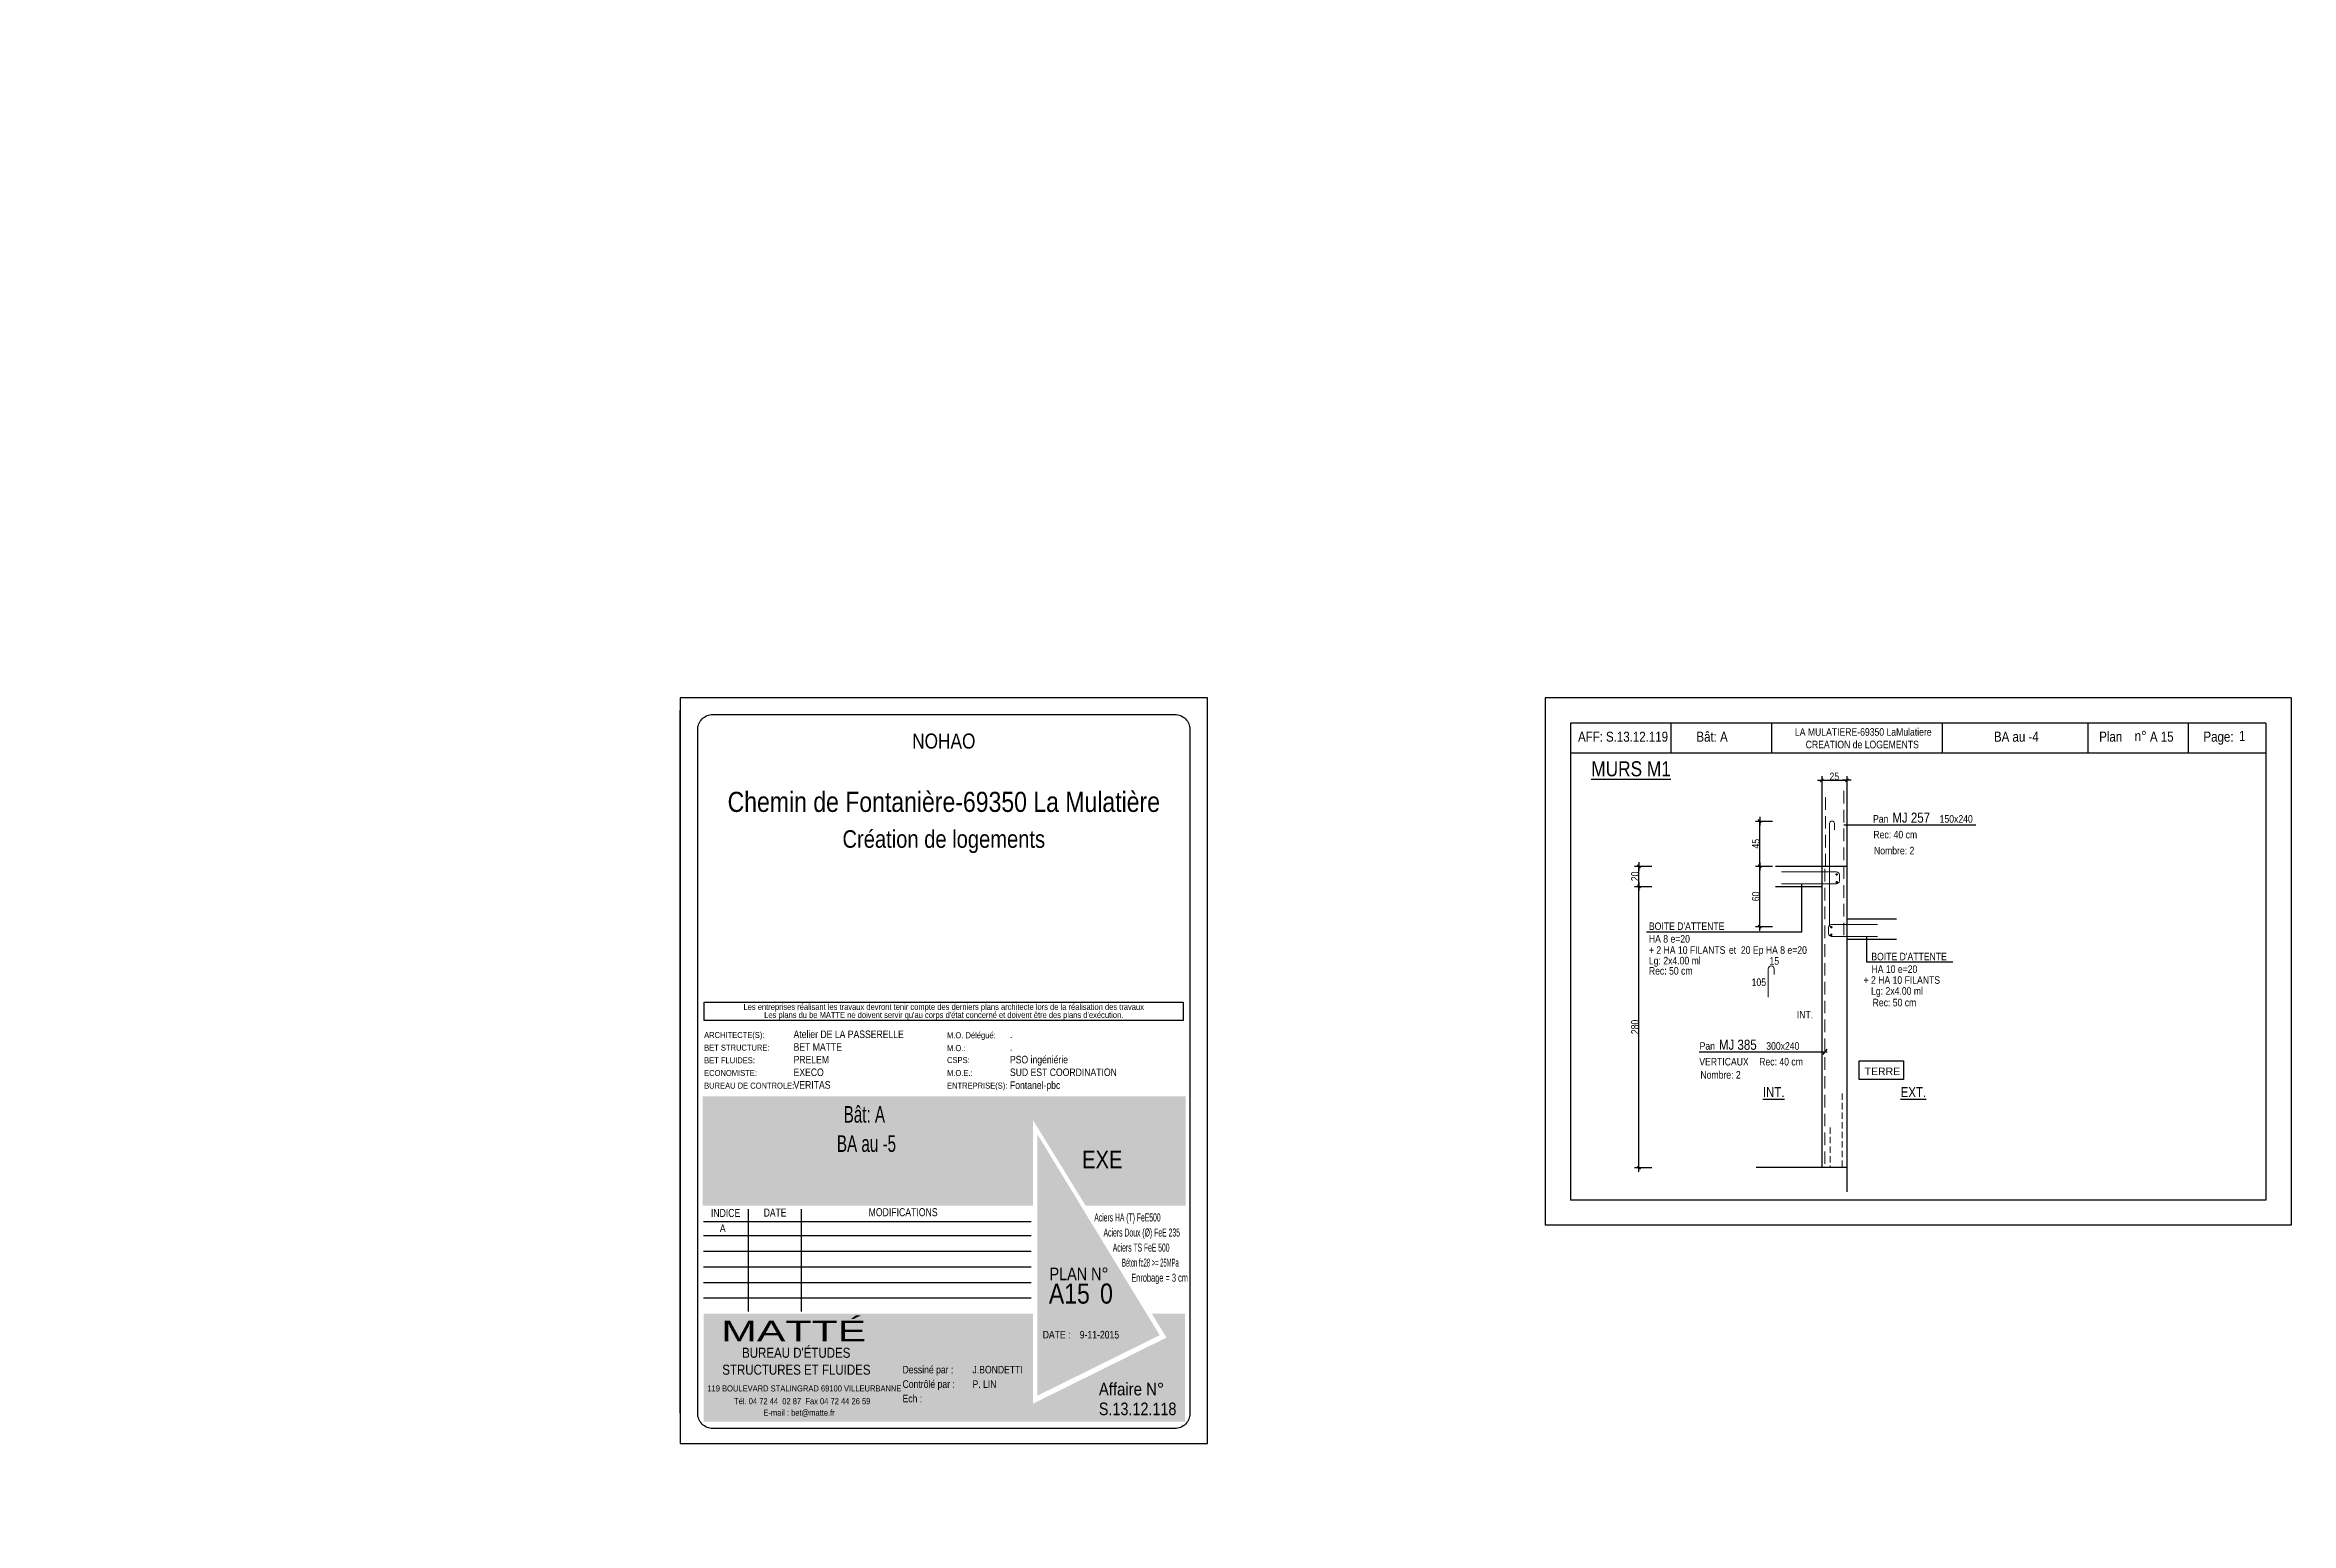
# Model space of a CAD drawing. Header units: metres. Extents: x -9927 to 45032, y -190416 to 12166.
# Drawn here: x -3741 to 731, y -140793 to -137849 of the extents above; entities that cross this region are included whole.
import ezdxf
from ezdxf.enums import TextEntityAlignment as Align

# ---------------------------------------------------------------- set-up
doc = ezdxf.new("R2010")
doc.units = ezdxf.units.M
doc.header["$PDMODE"] = 65
doc.linetypes.add('CACHE2', pattern=[0.1875, 0.125, -0.0625])
doc.linetypes.add('CACHEx2', pattern=[19.05, 12.7, -6.35])
for name, color, linetype in [('01_cartouche', 7, 'Continuous'), ('01_cote_gen', 4, 'Continuous'), ('01_fenetres', 171, 'Continuous'), ('01_murs_coup', 5, 'Continuous'), ('01_poch_murs', 251, 'Continuous'), ('01_sem', 42, 'Continuous'), ('01_texte', 230, 'Continuous'), ('AA_COTES', 2, 'Continuous')]:
    doc.layers.add(name, color=color, linetype=linetype)
doc.styles.add('arialstyle', font='ARIALN.TTF')
doc.styles.add('cartouche', font='ARIALN.TTF', dxfattribs={"width": 0.01})
doc.styles.add('cartouche1', font='ARIALN.TTF')
doc.styles.add('MATTE_TXT', font='arial.ttf')
doc.styles.add('STYLE2', font='ARIALN.TTF')
doc.styles.add('stylemattecart', font='ARIALN.TTF')
doc.dimstyles.new('JB25', dxfattribs={"dimscale": 0.1, "dimtxt": 150, "dimasz": 17, "dimexe": 0.1, "dimexo": 0.1, "dimgap": 0.09, "dimtad": 1, "dimdec": 1, "dimlfac": 0.5, "dimdsep": 46, "dimtxsty": 'STYLE2', "dimblk1": 'BOND_G', "dimblk2": 'BOND_D', "dimsah": 1, "dimcen": 1.5, "dimdle": 0.01, "dimse1": 1, "dimse2": 1, "dimclrd": 4, "dimclre": 2, "dimclrt": 5, "dimadec": 0, "dimazin": 0, "dimtfac": 2.333333, "dimtdec": 1, "dimtix": 1, "dimtmove": 2, "dimatfit": 3, "dimldrblk": 'BOND_G', "dimfxl": 1, "dimtolj": 1, "dimtzin": 0, "dimarcsym": 0})

# ---------------------------------------------------------------- blocks, each defined once
blk = doc.blocks.new('BOND_G')
at = {"layer": 'AA_COTES', "color": 0}
for p, q in [((5, 0), (-5, 0)), ((1.8, 1.8), (-1.8, -1.8)), ((0, -5), (0, 15))]:
    blk.add_line(p, q, dxfattribs=at)
blk = doc.blocks.new('BOND_D')
at = {"layer": 'AA_COTES', "color": 0}
for p, q in [((5, 0), (-5, 0)), ((-1.8, -1.8), (1.8, 1.8)), ((0, 5), (0, -15))]:
    blk.add_line(p, q, dxfattribs=at)
blk = doc.blocks.new('*D1253')
at = {"layer": '01_cote_gen', "color": 4, "lineweight": -2, "transparency": 16777216}
blk.add_line((-567.4, -139523.4), (-567.4, -139486.8), dxfattribs=at)
at = {"layer": 'DEFPOINTS', "color": 0, "lineweight": 0, "transparency": 16777216}
for p in [(-567.4, -139485.1), (-541.9, -139485.1), (-541.9, -139525.1)]:
    blk.add_point(p, dxfattribs=at)
at = {"layer": '01_cote_gen', "color": 4, "lineweight": -2, "transparency": 16777216, "xscale": 1.7, "yscale": 1.7, "zscale": 1.7}
for name, p, rotation in [('BOND_D', (-567.4, -139485.1), 90), ('BOND_G', (-567.4, -139525.1), 270)]:
    blk.add_blockref(name, p, dxfattribs=dict(at, rotation=rotation))
at = {"layer": '01_cote_gen', "color": 5, "lineweight": 0, "transparency": 16777216, "insert": (-575.1, -139505.1), "char_height": 15, "attachment_point": 5, "rotation": 90, "style": 'STYLE2'}
blk.add_mtext('\\A1;20', dxfattribs=at)
blk = doc.blocks.new('*D1254')
at = {"layer": '01_cote_gen', "color": 4, "lineweight": -2, "transparency": 16777216}
blk.add_line((-326.9, -139483.4), (-326.9, -139396.8), dxfattribs=at)
at = {"layer": 'DEFPOINTS', "color": 0, "lineweight": 0, "transparency": 16777216}
for p in [(-326.9, -139395.1), (-197.3, -139395.1), (-233.8, -139485.1)]:
    blk.add_point(p, dxfattribs=at)
at = {"layer": '01_cote_gen', "color": 4, "lineweight": -2, "transparency": 16777216, "xscale": 1.7, "yscale": 1.7, "zscale": 1.7}
for name, p, rotation in [('BOND_D', (-326.9, -139395.1), 90), ('BOND_G', (-326.9, -139485.1), 270)]:
    blk.add_blockref(name, p, dxfattribs=dict(at, rotation=rotation))
at = {"layer": '01_cote_gen', "color": 5, "lineweight": 0, "transparency": 16777216, "insert": (-334.6, -139440.1), "char_height": 15, "attachment_point": 5, "rotation": 90, "style": 'STYLE2'}
blk.add_mtext('\\A1;45', dxfattribs=at)
blk = doc.blocks.new('*D1255')
at = {"layer": '01_cote_gen', "color": 4, "lineweight": -2, "transparency": 16777216}
blk.add_line((-201.6, -139313.8), (-155, -139313.8), dxfattribs=at)
at = {"layer": 'DEFPOINTS', "color": 0, "lineweight": 0, "transparency": 16777216}
for p in [(-203.3, -139314.3), (-153.3, -139313.8), (-153.3, -139314.3)]:
    blk.add_point(p, dxfattribs=at)
at = {"layer": '01_cote_gen', "color": 4, "lineweight": -2, "transparency": 16777216, "xscale": 1.7, "yscale": 1.7, "zscale": 1.7, "rotation": 180}
blk.add_blockref('BOND_G', (-203.3, -139313.8), dxfattribs=at)
at = {"layer": '01_cote_gen', "color": 4, "lineweight": -2, "transparency": 16777216, "xscale": 1.7, "yscale": 1.7, "zscale": 1.7}
blk.add_blockref('BOND_D', (-153.3, -139313.8), dxfattribs=at)
at = {"layer": '01_cote_gen', "color": 5, "lineweight": 0, "transparency": 16777216, "insert": (-178.3, -139306.2), "char_height": 15, "attachment_point": 5, "style": 'STYLE2'}
blk.add_mtext('\\A1;25', dxfattribs=at)
blk = doc.blocks.new('*D1256')
at = {"layer": '01_cote_gen', "color": 4, "lineweight": -2, "transparency": 16777216}
blk.add_line((-326.9, -139603.4), (-326.9, -139486.8), dxfattribs=at)
at = {"layer": 'DEFPOINTS', "color": 0, "lineweight": 0, "transparency": 16777216}
for p in [(-326.9, -139485.1), (-183.6, -139485.1), (-192.7, -139605.1)]:
    blk.add_point(p, dxfattribs=at)
at = {"layer": '01_cote_gen', "color": 4, "lineweight": -2, "transparency": 16777216, "xscale": 1.7, "yscale": 1.7, "zscale": 1.7}
for name, p, rotation in [('BOND_D', (-326.9, -139485.1), 90), ('BOND_G', (-326.9, -139605.1), 270)]:
    blk.add_blockref(name, p, dxfattribs=dict(at, rotation=rotation))
at = {"layer": '01_cote_gen', "color": 5, "lineweight": 0, "transparency": 16777216, "insert": (-334.6, -139545.1), "char_height": 15, "attachment_point": 5, "rotation": 90, "style": 'STYLE2'}
blk.add_mtext('\\A1;60', dxfattribs=at)
blk = doc.blocks.new('*D1257')
at = {"layer": '01_cote_gen', "color": 4, "lineweight": -2, "transparency": 16777216}
blk.add_line((-567.4, -140083.4), (-567.4, -139526.8), dxfattribs=at)
at = {"layer": 'DEFPOINTS', "color": 0, "lineweight": 0, "transparency": 16777216}
for p in [(-567.4, -139525.1), (-295.7, -139525.1), (-333.9, -140085.1)]:
    blk.add_point(p, dxfattribs=at)
at = {"layer": '01_cote_gen', "color": 4, "lineweight": -2, "transparency": 16777216, "xscale": 1.7, "yscale": 1.7, "zscale": 1.7}
for name, p, rotation in [('BOND_D', (-567.4, -139525.1), 90), ('BOND_G', (-567.4, -140085.1), 270)]:
    blk.add_blockref(name, p, dxfattribs=dict(at, rotation=rotation))
at = {"layer": '01_cote_gen', "color": 5, "lineweight": 0, "transparency": 16777216, "insert": (-575.1, -139805.1), "char_height": 15, "attachment_point": 5, "rotation": 90, "style": 'STYLE2'}
blk.add_mtext('\\A1;280', dxfattribs=at)
blk = doc.blocks.new('*D1674')
at = {"layer": '01_poch_murs', "color": 4, "lineweight": -2, "transparency": 16777216}
blk.add_line((-3731, 82.3), (-3704.4, 82.3), dxfattribs=at)
at = {"layer": 'DEFPOINTS', "color": 0, "lineweight": 0, "transparency": 16777216}
for p in [(-3702.7, 82.3), (-3732.7, 0), (-3702.7, -169936.7)]:
    blk.add_point(p, dxfattribs=at)
at = {"layer": '01_poch_murs', "color": 4, "lineweight": -2, "transparency": 16777216, "xscale": 1.7, "yscale": 1.7, "zscale": 1.7, "rotation": 180}
blk.add_blockref('BOND_G', (-3732.7, 82.3), dxfattribs=at)
at = {"layer": '01_poch_murs', "color": 4, "lineweight": -2, "transparency": 16777216, "xscale": 1.7, "yscale": 1.7, "zscale": 1.7}
blk.add_blockref('BOND_D', (-3702.7, 82.3), dxfattribs=at)
at = {"layer": '01_poch_murs', "color": 5, "transparency": 16777216, "insert": (-3717.7, 90), "char_height": 15, "attachment_point": 5, "style": 'STYLE2'}
blk.add_mtext('\\A1;15', dxfattribs=at)
blk = doc.blocks.new('*D1681')
at = {"layer": '01_poch_murs', "color": 4, "lineweight": -2, "transparency": 16777216}
blk.add_line((-184.6, 82.3), (-158, 82.3), dxfattribs=at)
at = {"layer": 'DEFPOINTS', "color": 0, "lineweight": 0, "transparency": 16777216}
for p in [(-156.3, 82.3), (-186.3, 0), (-156.3, -170313.1)]:
    blk.add_point(p, dxfattribs=at)
at = {"layer": '01_poch_murs', "color": 4, "lineweight": -2, "transparency": 16777216, "xscale": 1.7, "yscale": 1.7, "zscale": 1.7, "rotation": 180}
blk.add_blockref('BOND_G', (-186.3, 82.3), dxfattribs=at)
at = {"layer": '01_poch_murs', "color": 4, "lineweight": -2, "transparency": 16777216, "xscale": 1.7, "yscale": 1.7, "zscale": 1.7}
blk.add_blockref('BOND_D', (-156.3, 82.3), dxfattribs=at)
at = {"layer": '01_poch_murs', "color": 5, "transparency": 16777216, "insert": (-171.3, 90), "char_height": 15, "attachment_point": 5, "style": 'STYLE2'}
blk.add_mtext('\\A1;15', dxfattribs=at)

msp = doc.modelspace()

# ---------------------------------------------------------------- hatches: boundary and pattern name
at = {"layer": '01_cartouche', "linetype": 'Continuous'}
h = msp.add_hatch(color=9, dxfattribs=at)
h.dxf.hatch_style = 2
h.paths.add_polyline_path([(-1470, -139943.45), (-2431.25, -139943.45), (-2431.25, -140160.95), (-1773.75, -140160.95), (-1773.75, -139990.64), (-1668.94, -140160.95), (-1470, -140160.95)])
h.paths.add_polyline_path([(-2377.41, -139964.7), (-1834.32, -139964.7), (-1834.32, -140136.33), (-2377.41, -140136.33)], flags=24)
h.paths.add_polyline_path([(-1650.35, -140043.94), (-1531.39, -140043.94), (-1531.39, -140025.94), (-1650.35, -140025.94)], flags=24)
h.paths.add_polyline_path([(-1651.11, -140025.04), (-1532.15, -140025.04), (-1532.15, -140007.04), (-1651.11, -140007.04)], flags=24)
h.paths.add_polyline_path([(-1652.68, -140009.84), (-1491.24, -140009.84), (-1491.24, -139982.41), (-1652.68, -139982.41)], flags=24)
h.paths.add_polyline_path([(-1652.68, -139987.9), (-1511.47, -139987.9), (-1511.47, -139960.47), (-1652.68, -139960.47)], flags=24)
h = msp.add_hatch(color=1, dxfattribs=at)
h.dxf.hatch_style = 2
h.paths.add_polyline_path([(-1764.86, -140019.09), (-1764.86, -140539.24), (-1521.53, -140418.96)])
h.paths.add_polyline_path([(-1745.31, -140370.42), (-1617.25, -140369.36), (-1617.56, -140331.25), (-1745.62, -140332.31)], flags=24)
h.paths.add_polyline_path([(-1752.97, -140432.24), (-1496.59, -140430.93), (-1496.9, -140369.66), (-1753.29, -140370.97)], flags=9)
h = msp.add_hatch(color=8, dxfattribs=at)
h.dxf.hatch_style = 2
h.paths.add_polyline_path([(-1471.41, -140376.26), (-1537.13, -140376.26), (-1508.04, -140423.68), (-1773.54, -140555.17), (-1773.54, -140376.26), (-2429.85, -140376.26), (-2429.85, -140591.13), (-1471.41, -140591.13)])
h.paths.add_polyline_path([(-1628.49, -140545.66), (-1486.38, -140545.66), (-1486.38, -140506.9), (-1628.49, -140506.9)], flags=24)
h.paths.add_polyline_path([(-2425.73, -140433.73), (-2064.24, -140433.73), (-2064.24, -140587.74), (-2425.73, -140587.74)], flags=24)
h.paths.add_polyline_path([(-2404.7, -140441.43), (-1861.41, -140441.43), (-1861.41, -140379.93), (-2404.7, -140379.93)], flags=24)
h.paths.add_polyline_path([(-1986.38, -140499.27), (-1931.23, -140499.27), (-1931.23, -140468.36), (-1986.38, -140468.36)], flags=24)
h.paths.add_polyline_path([(-1629.62, -140584.47), (-1483.06, -140584.47), (-1483.06, -140546.18), (-1629.62, -140546.18)], flags=24)
h.paths.add_polyline_path([(-1883.51, -140579.75), (-1828.81, -140579.75), (-1828.81, -140548.84), (-1883.51, -140548.84)], flags=24)
h.paths.add_polyline_path([(-1885.23, -140542.13), (-1830.53, -140542.13), (-1830.53, -140511.22), (-1885.23, -140511.22)], flags=24)
h.paths.add_polyline_path([(-1984.19, -140579.48), (-1925.33, -140579.48), (-1925.33, -140548.57), (-1984.19, -140548.57)], flags=24)
h.paths.add_polyline_path([(-1977, -140541.11), (-1924.77, -140541.11), (-1924.77, -140510.2), (-1977, -140510.2)], flags=24)
h.paths.add_polyline_path([(-1886.35, -140462.28), (-1834.69, -140462.28), (-1834.69, -140431.37), (-1886.35, -140431.37)], flags=24)
h.paths.add_polyline_path([(-1974.04, -140459.79), (-1927.1, -140459.79), (-1927.1, -140428.88), (-1974.04, -140428.88)], flags=24)
h.paths.add_polyline_path([(-1988.73, -140420.96), (-1925.71, -140420.96), (-1925.71, -140390.05), (-1988.73, -140390.05)], flags=8)
h.paths.add_polyline_path([(-1885.02, -140421.76), (-1837.74, -140421.76), (-1837.74, -140390.85), (-1885.02, -140390.85)], flags=24)
h.paths.add_polyline_path([(-1884.08, -140501.34), (-1831.85, -140501.34), (-1831.85, -140470.43), (-1884.08, -140470.43)], flags=24)

# ---------------------------------------------------------------- linework, layer by layer
at = {"layer": '01_cartouche', "color": 254, "linetype": 'Continuous'}
for p, q in [((-2430, -140192.47), (-1777.42, -140192.47)), ((-2341.1, -140168.17), (-2341.1, -140371.57)), ((-2235.5, -140168.17), (-2235.5, -140371.57)), ((-2430, -140220.36), (-1777.42, -140220.36)), ((-2430, -140251.46), (-1777.42, -140251.46)), ((-2430, -140282.57), (-1777.42, -140282.57)), ((-2430, -140313.67), (-1777.42, -140313.67)), ((-2430, -140344.78), (-1777.42, -140344.78))]:
    msp.add_line(p, q, dxfattribs=at)
at = {"layer": '01_cartouche', "linetype": 'Continuous'}
msp.add_lwpolyline([(-1426.43, -140634.78), (-1426.43, -139149.78), (-2476.43, -139149.78), (-2476.43, -140634.78)], close=True, dxfattribs=at)
at = {"layer": '01_cartouche', "color": 7, "linetype": 'Continuous'}
msp.add_lwpolyline([(-1461.43, -140574.78, -0.4142136), (-1491.43, -140604.78), (-2411.42, -140604.78, -0.4142136), (-2441.42, -140574.78), (-2441.42, -139212.78, -0.4142136), (-2411.42, -139182.78), (-1491.43, -139182.78, -0.4142136), (-1461.43, -139212.78), (-1461.43, -140574.78)], format="xyb", dxfattribs=at)
at = {"layer": '01_cartouche', "color": 7}
msp.add_lwpolyline([(-1474.49, -139792.5), (-2428.59, -139792.5), (-2428.59, -139755.46), (-1474.49, -139755.46)], close=True, dxfattribs=at)
at = {"layer": '01_fenetres', "ltscale": 30}
for p, q in [((-703.86, -139199.78), (-703.86, -140149.78)), ((-703.86, -139199.78), (-703.86, -140149.78)), ((-703.86, -139199.78), (-703.86, -140149.78)), ((681.14, -139199.78), (-703.86, -139199.78)), ((-503.86, -139199.78), (-503.86, -139259.78)), ((-303.46, -139199.78), (-303.46, -139259.78)), ((36.71, -139199.78), (36.71, -139259.78)), ((327.01, -139259.78), (327.01, -139199.78)), ((527.01, -139259.78), (527.01, -139199.78)), ((681.14, -139199.78), (681.14, -140149.78)), ((681.14, -139259.78), (-703.86, -139259.78)), ((681.14, -140149.78), (-703.86, -140149.78))]:
    msp.add_line(p, q, dxfattribs=at)
at = {"layer": '01_murs_coup'}
for p, q in [((-203.25, -139314.28), (-203.25, -139485.06)), ((-153.25, -139314.28), (-153.25, -140133.34)), ((-295.69, -139485.06), (-153.25, -139485.06)), ((-203.25, -139485.06), (-203.25, -140085.06)), ((-295.69, -139525.06), (-203.25, -139525.06)), ((-153.25, -139589.92), (-54.31, -139589.92)), ((-153.25, -139629.92), (-54.31, -139629.92)), ((-153.25, -140085.06), (-333.93, -140085.06))]:
    msp.add_line(p, q, dxfattribs=at)
at = {"layer": '01_sem', "color": 2, "linetype": 'CACHE2', "lineweight": 0, "ltscale": 200}
msp.add_line((-196.01, -139485.06), (-196.01, -139342.11), dxfattribs=at)
at = {"layer": '01_sem', "color": 5, "linetype": 'CACHE2', "lineweight": 0, "ltscale": 200}
for p, q in [((-159.25, -139335.06), (-159.25, -139635.06)), ((-197.25, -139490.39), (-197.25, -140085.06))]:
    msp.add_line(p, q, dxfattribs=at)
at = {"layer": '01_sem', "color": 2, "lineweight": 0, "ltscale": 7}
for p, q in [((-187.93, -139400.06), (-187.93, -139605.06)), ((-177.93, -139400.06), (-177.93, -139412.36)), ((-174.04, -139496.06), (-283.58, -139496.06)), ((-174.04, -139520.06), (-283.58, -139520.06)), ((-168.04, -139502.06), (-168.04, -139514.06)), ((-189.87, -139606.92), (-189.87, -139618.92)), ((-183.87, -139600.92), (-92.32, -139600.92)), ((-183.87, -139624.92), (-92.32, -139624.92)), ((-309.94, -139689.59), (-309.94, -139745.74)), ((-297.94, -139689.59), (-297.94, -139700.8))]:
    msp.add_line(p, q, dxfattribs=at)
at = {"layer": '01_sem', "color": 2, "linetype": 'CACHEx2', "lineweight": 0}
for p, q in [((-162.65, -139937.4), (-162.65, -140085.06)), ((-186.55, -140005.06), (-186.55, -140085.06))]:
    msp.add_line(p, q, dxfattribs=at)
at = {"layer": '01_sem', "color": 2, "lineweight": 0, "ltscale": 7, "const_width": 2.5, "flags": 128}
for points in [[(-172.31, -139501.38, -1), (-174.81, -139501.38, -1)], [(-172.24, -139516.71, -1), (-174.74, -139516.71, -1)], [(-185.67, -139621.57, 1), (-183.17, -139621.57, 1)], [(-185.6, -139606.24, 1), (-183.1, -139606.24, 1)]]:
    msp.add_lwpolyline(points, format="xyb", close=True, dxfattribs=at)
at = {"layer": '01_sem', "color": 2, "lineweight": 0, "ltscale": 7}
for centre, radius, start, end in [((-182.93, -139400.06), 5, 90, 180), ((-182.93, -139400.06), 5, 0, 90), ((-174.04, -139502.06), 6, 0, 90), ((-174.04, -139514.06), 6, 270, 0), ((-183.87, -139606.92), 6, 90, 180), ((-183.87, -139618.92), 6, 180, 270), ((-303.94, -139689.59), 6, 90, 180), ((-303.94, -139689.59), 6, 0, 90)]:
    msp.add_arc(centre, radius, start, end, dxfattribs=at)
at = {"layer": '01_texte'}
for p, q in [((-2476.43, -139214.32), (-2476.43, -139174.32)), ((-2476.43, -139254.32), (-2476.43, -139214.32)), ((-2476.43, -139294.32), (-2476.43, -139254.32)), ((-2476.43, -139334.32), (-2476.43, -139294.32)), ((-2476.43, -139374.32), (-2476.43, -139334.32)), ((-2476.43, -139414.32), (-2476.43, -139374.32)), ((-2476.43, -139454.32), (-2476.43, -139414.32)), ((-159.25, -139402.31), (103.73, -139402.31)), ((-2476.43, -139494.32), (-2476.43, -139454.32)), ((-2476.43, -139534.32), (-2476.43, -139494.32)), ((-2476.43, -139574.32), (-2476.43, -139534.32)), ((-243.17, -139615.77), (-243.17, -139520.06)), ((-2476.43, -139614.32), (-2476.43, -139574.32)), ((-2476.43, -139654.32), (-2476.43, -139614.32)), ((-552.46, -139615.77), (-243.17, -139615.77)), ((-113.34, -139676.2), (-113.34, -139624.92)), ((-2476.43, -139694.32), (-2476.43, -139654.32)), ((-2476.43, -139734.32), (-2476.43, -139694.32)), ((57.89, -139676.2), (-113.34, -139676.2)), ((-2476.43, -139774.32), (-2476.43, -139734.32)), ((-2476.43, -139814.32), (-2476.43, -139774.32)), ((-2476.43, -139854.32), (-2476.43, -139814.32)), ((-2476.43, -139894.32), (-2476.43, -139854.32)), ((-447.27, -139854.58), (-192.53, -139854.58)), ((-193.2, -139849.3), (-201.4, -139859.85)), ((-2476.43, -139934.32), (-2476.43, -139894.32)), ((-2476.43, -139974.32), (-2476.43, -139934.32)), ((-2476.43, -140014.32), (-2476.43, -139974.32)), ((-2476.43, -140054.32), (-2476.43, -140014.32)), ((-2476.43, -140094.32), (-2476.43, -140054.32)), ((-2476.43, -140134.32), (-2476.43, -140094.32)), ((-2476.43, -140174.32), (-2476.43, -140134.32)), ((-2476.43, -140214.32), (-2476.43, -140174.32)), ((-2476.43, -140254.32), (-2476.43, -140214.32)), ((-2476.43, -140294.32), (-2476.43, -140254.32)), ((-2476.43, -140334.32), (-2476.43, -140294.32)), ((-2476.43, -140374.32), (-2476.43, -140334.32)), ((-2476.43, -140574.32), (-2476.43, -140374.32))]:
    msp.add_line(p, q, dxfattribs=at)
at = {"layer": '01_texte', "ltscale": 30}
for p, q in [((-753.86, -139149.78), (-753.86, -140199.78)), ((731.14, -139149.78), (-753.86, -139149.78)), ((731.14, -139149.78), (731.14, -140199.78)), ((731.14, -140199.78), (-753.86, -140199.78))]:
    msp.add_line(p, q, dxfattribs=at)
at = {"layer": '01_texte', "elevation": 9.99}
msp.add_lwpolyline([(-129.11, -139872.39), (-40.52, -139872.39), (-40.52, -139909.68), (-129.11, -139909.68)], close=True, dxfattribs=at)

# ---------------------------------------------------------------- texts
at = {"layer": '01_cartouche', "color": 7}
for s, height, style, p in [('NOHAO', 30, 'stylemattecart', (-1951.43, -139235.65)), ('Chemin de Fontanière-69350 La Mulatière', 40, 'arialstyle', (-1951.43, -139355.65)), ('Création de logements', 35, 'arialstyle', (-1951.43, -139434.76))]:
    msp.add_text(s, height=height, dxfattribs=dict(at, style=style)).set_placement(p, align=Align.MIDDLE)
at = {"layer": '01_cartouche', "color": 7, "style": 'stylemattecart'}
for s, p in [('Les entreprises réalisant les travaux devront tenir compte des derniers plans architecte lors de la réalisation des travaux', (-1951.54, -139765.03)), ("Les plans du be MATTE ne doivent servir qu'au corps d'état concerné et doivent être des plans d'exécution.", (-1951.54, -139781.07))]:
    msp.add_text(s, height=12, dxfattribs=at).set_placement(p, align=Align.MIDDLE_CENTER)
at = {"layer": '01_cartouche', "color": 252}
for s, style, p in [('ARCHITECTE(S):', 'cartouche', (-2428.59, -139827.06)), ('BET STRUCTURE:', 'cartouche', (-2428.59, -139852.27)), ('M.O. Délégué:', 'cartouche1', (-1944.95, -139827.52)), ('M.O.:', 'cartouche1', (-1944.95, -139853.19)), ('BET FLUIDES:', 'cartouche', (-2428.59, -139877.48)), ('ECONOMISTE:', 'cartouche', (-2428.59, -139902.7)), ('CSPS:', 'cartouche1', (-1944.95, -139877.02)), ('M.O.E.:', 'cartouche1', (-1944.95, -139902.7)), ('BUREAU DE CONTROLE:', 'cartouche', (-2428.59, -139927.91)), ('ENTREPRISE(S):', 'cartouche1', (-1944.95, -139927.91))]:
    msp.add_text(s, height=12, dxfattribs=dict(at, style=style)).set_placement(p)
at = {"layer": '01_cartouche', "color": 7}
for s, height, style, p in [('Atelier DE LA PASSERELLE', 15, 'cartouche1', (-2250.55, -139827.15)), ('BET MATTE', 15, 'cartouche1', (-2250.55, -139852.36)), ('.', 15, 'cartouche1', (-1819.72, -139827.15)), ('PRELEM', 15, 'cartouche1', (-2250.55, -139877.57)), ('EXECO', 15, 'cartouche1', (-2250.55, -139902.79)), ('SUD EST COORDINATION', 15, 'cartouche1', (-1819.72, -139902.79)), ('PSO ingéniérie', 15, 'cartouche1', (-1819.72, -139877.57)), ('.', 15, 'cartouche1', (-1819.72, -139852.36)), ('VERITAS', 15, 'cartouche1', (-2250.55, -139928)), ('Fontanel-pbc', 15, 'cartouche1', (-1819.72, -139928.53)), ('EXE', 35, 'stylemattecart', (-1675.96, -140086.55)), ('A', 15, 'cartouche1', (-2397.31, -140213.44)), ('119 BOULEVARD STALINGRAD 69100 VILLEURBANNE', 12, 'arialstyle', (-2422.2, -140530.94)), ('Contrôlé par :', 15, 'cartouche', (-2033.57, -140523.82)), ('Dessiné par :', 15, 'cartouche', (-2033.57, -140495.02)), ('J.BONDETTI', 15, 'cartouche', (-1894.34, -140495.02)), ('P. LIN', 15, 'cartouche', (-1894.34, -140523.82)), ('Tél. 04 72 44  02 87  Fax 04 72 44 26 59', 12, 'arialstyle', (-2369.06, -140556.34)), ('Ech :  ', 15, 'cartouche', (-2033.57, -140552.63)), ('S.13.12.118', 25, 'stylemattecart', (-1642.7, -140578.2)), ('E-mail : bet@matte.fr', 12, 'arialstyle', (-2310.66, -140579.22))]:
    msp.add_text(s, height=height, dxfattribs=dict(at, style=style)).set_placement(p)
at = {"layer": '01_cartouche', "color": 7, "style": 'stylemattecart', "width": 0.8}
for s, p in [('Bât: A ', (-2105.4, -139978.37)), ('BA au -5', (-2105.4, -140037.56))]:
    msp.add_text(s, height=33, dxfattribs=at).set_placement(p, align=Align.MIDDLE)
at = {"layer": '01_cartouche', "color": 7}
for s, height, style, width, p, p2 in [('INDICE', 16, 'arialstyle', 0.941138, (-2415.15, -140183.49), (-2356.7, -140183.49)), ('DATE', 16, 'arialstyle', 0.922192, (-2309.83, -140182.77), (-2264.76, -140182.77)), ('MODIFICATIONS', 16, 'arialstyle', 0.943218, (-2101.08, -140181.98), (-1963.74, -140181.98)), ('Aciers HA (T) FeE500', 16, 'arialstyle', 0.736706, (-1651.79, -140192.44), (-1519.73, -140192.44)), ('Aciers Doux (Ø) FeE 235', 16, 'arialstyle', 0.743781, (-1633.39, -140222.44), (-1481.09, -140222.44)), ('Aciers TS FeE 500', 16, 'arialstyle', 0.734281, (-1614.98, -140252.44), (-1502.02, -140252.44)), ('Béton fc28 >= 25MPa', 16, 'arialstyle', 0.636983, (-1596.57, -140282.44), (-1483.62, -140282.44)), ('Enrobage = 3 cm', 16, 'arialstyle', 0.806177, (-1578.17, -140312.44), (-1465.21, -140312.44)), ('Affaire N°', 25, 'stylemattecart', 1.037116, (-1642.7, -140538.79), (-1512.67, -140538.79))]:
    msp.add_text(s, height=height, dxfattribs=dict(at, style=style, width=width)).set_placement(p, p2, align=Align.FIT)
at = {"layer": '01_cartouche', "color": 255}
for s, height, style, p in [('PLAN N°', 25, 'arialstyle', (-1740.86, -140309.38)), ('A15', 40, 'arialstyle', (-1742.2, -140356.03)), ('0', 40, 'arialstyle', (-1640.24, -140356.03)), ('DATE :', 15, 'cartouche', (-1754.45, -140425.42)), ('9-11-2015', 15, 'arialstyle', (-1680.66, -140425.42)), ("BUREAU D'ÉTUDES", 20, 'arialstyle', (-2353.06, -140463.92)), ('STRUCTURES ET FLUIDES', 20, 'arialstyle', (-2392.54, -140497.61))]:
    msp.add_text(s, height=height, dxfattribs=dict(at, style=style)).set_placement(p)
at = {"layer": '01_cartouche', "color": 255, "style": 'arialstyle', "width": 1.812358}
msp.add_text('MATTÉ', height=41, dxfattribs=at).set_placement((-2394.45, -140431.18), (-2105.99, -140431.18), align=Align.FIT)
at = {"layer": '01_texte'}
for s, height, style, p in [('AFF:', 20, 'STYLE2', (-688.56, -139236.93)), ('S.13.12.119', 20, 'STYLE2', (-632.9, -139236.93)), ('Bât: A', 20, 'STYLE2', (-452.92, -139236.93)), ('LA MULATIERE-69350 LaMulatiere', 15, 'STYLE2', (-256.76, -139225.06)), ('BA au -4', 20, 'STYLE2', (139.54, -139236.93)), ('Plan', 20, 'STYLE2', (349.06, -139236.93)), ('n%%D', 20, 'STYLE2', (419.74, -139235.49)), ('A 15', 20, 'STYLE2', (450.09, -139236.93)), ('Page:', 20, 'STYLE2', (556.73, -139236.93)), ('1', 20, 'STYLE2', (627.41, -139235.49)), ('CREATION de LOGEMENTS', 15, 'STYLE2', (-235.28, -139250.06)), ('%%UMURS M1', 30, 'STYLE2', (-662.22, -139305.86)), (' Pan    ', 15, 'STYLE2', (-106.02, -139398.19)), ('MJ 257', 20, 'STYLE2', (-62.79, -139398.19)), ('150x240', 15, 'STYLE2', (31.43, -139398.19)), ('Rec: 40 cm', 15, 'STYLE2', (-100.38, -139429.47)), ('Nombre: 2', 15, 'STYLE2', (-99.23, -139461.38)), ("BOITE D'ATTENTE", 15, 'STYLE2', (-547.47, -139611.9)), ('HA 8 e=20', 15, 'STYLE2', (-547.47, -139637.05)), ('+ 2 HA 10 FILANTS', 15, 'STYLE2', (-547.47, -139659.35)), ('Lg: 2x4.00 ml', 15, 'STYLE2', (-547.47, -139680.48)), ('et  20 Ep HA 8 e=20', 15, 'STYLE2', (-388.19, -139659.35)), ('15', 15, 'STYLE2', (-307.38, -139680.99)), ("BOITE D'ATTENTE", 15, 'STYLE2', (-104.59, -139672.33)), ('Rec: 50 cm', 15, 'STYLE2', (-547.47, -139700.77)), ('105', 15, 'STYLE2', (-342.91, -139723.47)), ('+ 2 HA 10 FILANTS', 15, 'STYLE2', (-120.09, -139719.1)), ('HA 10 e=20', 15, 'STYLE2', (-104.28, -139697.48)), ('Lg: 2x4.00 ml', 15, 'STYLE2', (-105.04, -139740.92)), ('Rec: 50 cm', 15, 'STYLE2', (-102.02, -139763.94)), ('INT.', 15, 'STYLE2', (-252.85, -139788.12)), (' Pan    ', 15, 'STYLE2', (-451.26, -139850.46)), ('MJ 385 ', 20, 'STYLE2', (-408.03, -139850.46)), ('300x240', 15, 'STYLE2', (-313.8, -139850.46)), ('VERTICAUX', 15, 'STYLE2', (-447.1, -139881.74)), ('Nombre: 2', 15, 'STYLE2', (-444.9, -139907.95)), ('Rec: 40 cm', 15, 'STYLE2', (-327.8, -139881.74)), ('TERRE', 15, 'MATTE_TXT', (-118.07, -139900.99, 9.99)), ('%%UINT.', 20, 'STYLE2', (-320.59, -139944.79)), ('%%UEXT.', 20, 'STYLE2', (-46.29, -139944.79))]:
    msp.add_text(s, height=height, dxfattribs=dict(at, style=style)).set_placement(p)

# ---------------------------------------------------------------- dimensions: what is measured, and where the dimension line sits
at = {"layer": '01_cote_gen', "lineweight": 0}
dim = msp.add_linear_dim(base=(-153.25, -139313.83), p1=(-203.25, -139314.28), p2=(-153.25, -139314.28), dimstyle='JB25', dxfattribs=at)
dim.commit()
dim.dimension.update_dxf_attribs({"geometry": '*D1255', "text_midpoint": (-178.25, -139306.16)})
for base, p1, p2, picture, middle in [((-326.93, -139395.06), (-233.83, -139485.06), (-197.25, -139395.06), '*D1254', (-334.57, -139440.06)), ((-567.38, -139485.06), (-541.88, -139525.06), (-541.88, -139485.06), '*D1253', (-575.05, -139505.06)), ((-326.93, -139485.06), (-192.7, -139605.06), (-183.58, -139485.06), '*D1256', (-334.6, -139545.06)), ((-567.38, -139525.06), (-333.93, -140085.06), (-295.69, -139525.06), '*D1257', (-575.05, -139805.06))]:
    dim = msp.add_linear_dim(base=base, p1=p1, p2=p2, angle=90, dimstyle='JB25', dxfattribs=at)
    dim.commit()
    dim.dimension.update_dxf_attribs({"geometry": picture, "text_midpoint": middle})
at = {"layer": '01_poch_murs'}
for base, p1, p2, picture, middle in [((-3702.71, 82.34), (-3732.67, 0), (-3702.71, -169936.7), '*D1674', (-3717.69, 90)), ((-156.3, 82.34), (-186.26, 0), (-156.3, -170313.05), '*D1681', (-171.28, 90))]:
    dim = msp.add_linear_dim(base=base, p1=p1, p2=p2, dimstyle='JB25', dxfattribs=at)
    dim.commit()
    dim.dimension.update_dxf_attribs({"geometry": picture, "text_midpoint": middle})

doc.saveas('drawing.dxf')
